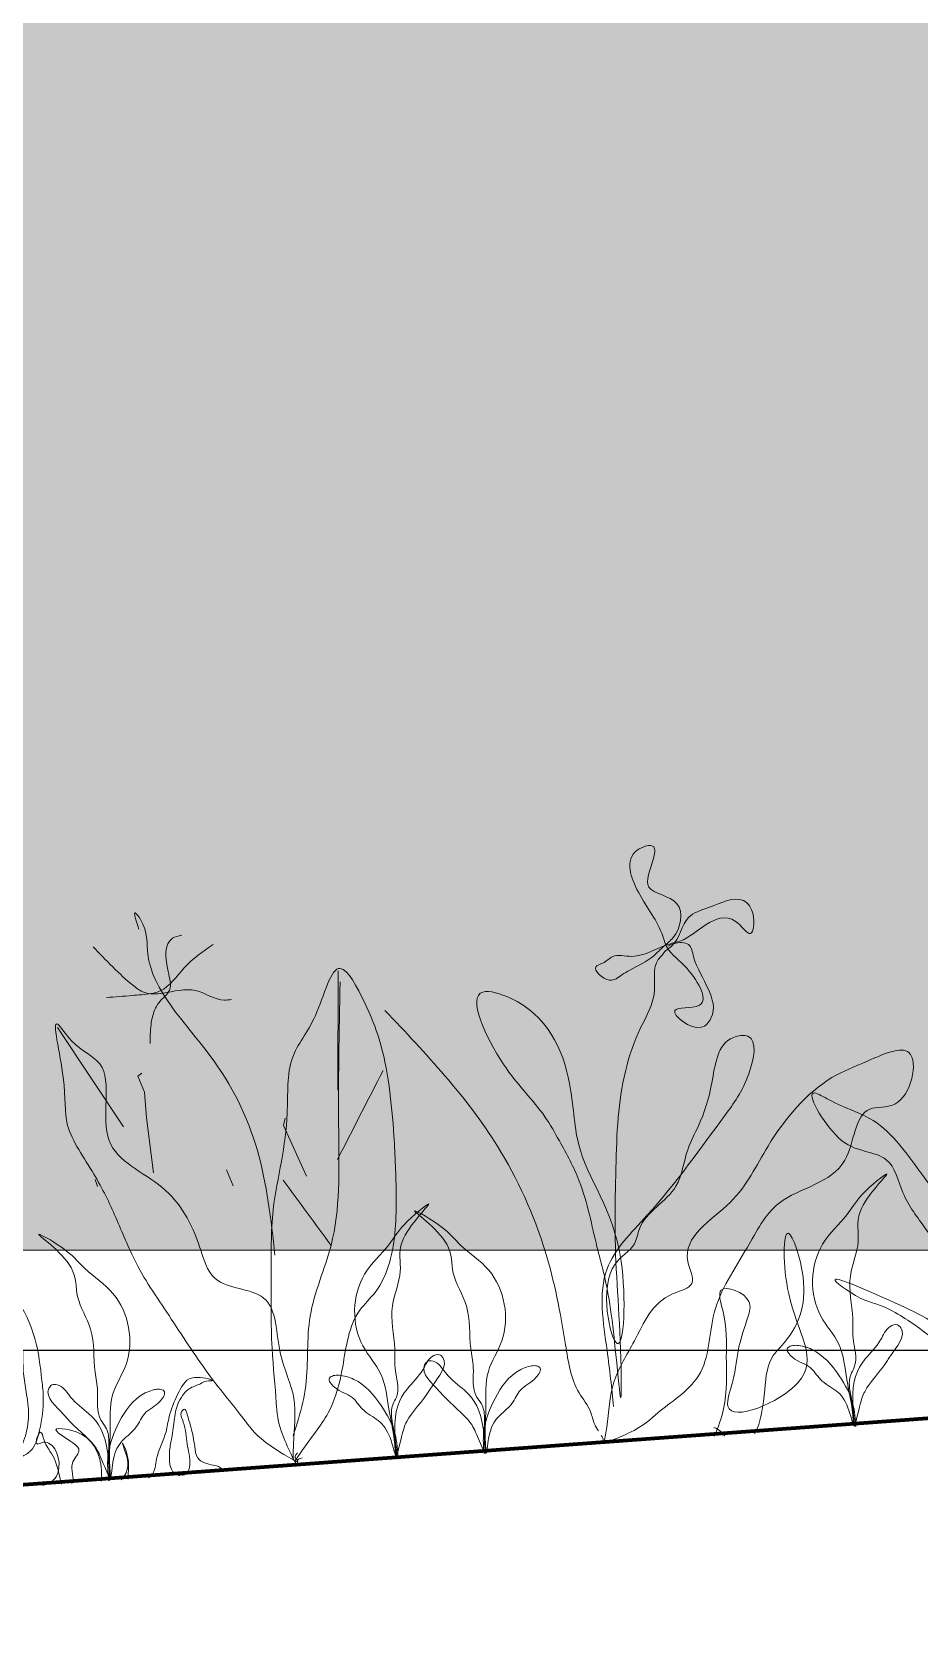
# Model space of a CAD drawing. Header units: millimetres. Extents: x 3779 to 7711, y 1445 to 3132.
# Drawn here: x 3968.723 to 3969.166, y 1451.839 to 1452.633 of the extents above; entities that cross this region are included whole.
import ezdxf

# ---------------------------------------------------------------- set-up
doc = ezdxf.new("R2010")
doc.units = ezdxf.units.MM
for name, color, linetype, lineweight in [('pluma 1', 1, 'Continuous', 9), ('pluma 12', 30, 'Continuous', 120), ('pluma 2.5', 30, 'Continuous', 25), ('TEXTURAS', 35, 'Continuous', 5), ('VEJETACION', 3, 'Continuous', 9)]:
    doc.layers.add(name, color=color, linetype=linetype, lineweight=lineweight)

msp = doc.modelspace()

# ---------------------------------------------------------------- hatches: boundary and pattern name
at = {"layer": 'TEXTURAS'}
h = msp.add_hatch(dxfattribs=at)
h.set_pattern_fill('DOTS', color=256, scale=0.015)
h.set_pattern_definition([(0, (-5.591012, 26.350948), (0.01190625, 0.0238125), [0, -0.0238125])])
h.paths.add_polyline_path([(3967.3498, 1453.02487), (3967.3498, 1452.02487), (3969.3498, 1452.02487), (3969.3498, 1453.02487)])
h.paths.add_polyline_path([(3969.3498, 1454.62487), (3969.3498, 1455.82487), (3967.3498, 1455.82487), (3967.3498, 1454.62487)])
h.paths.add_polyline_path([(3969.3498, 1457.12487), (3969.3498, 1458.72487), (3967.3498, 1458.72487), (3967.3498, 1457.12487)])

# ---------------------------------------------------------------- linework, layer by layer
at = {"layer": 'pluma 1'}
msp.add_lwpolyline([(3969.3498, 1453.02487), (3967.3498, 1453.02487), (3967.3498, 1452.02487), (3969.3498, 1452.02487)], close=True, dxfattribs=at)
at = {"layer": 'pluma 12'}
msp.add_line((3963.4998, 1451.52527), (3978.4998, 1452.62487), dxfattribs=at)
at = {"layer": 'pluma 2.5'}
msp.add_lwpolyline([(3969.3998, 1453.07487), (3967.2998, 1453.07487), (3967.2998, 1451.97487), (3969.3998, 1451.97487)], close=True, dxfattribs=at)
at = {"layer": 'VEJETACION', "color": 84, "linetype": 'Continuous', "lineweight": 5, "ltscale": 0.1}
for p, q in [((3968.87557, 1452.16426), (3968.87544, 1452.1047)), ((3968.73538, 1452.13596), (3968.76831, 1452.08632)), ((3968.7756, 1452.11167), (3968.77747, 1452.11314)), ((3968.77886, 1452.10366), (3968.7756, 1452.11167)), ((3968.77985, 1452.09086), (3968.77886, 1452.10366)), ((3968.7833, 1452.06337), (3968.77985, 1452.09086)), ((3968.84821, 1452.08709), (3968.84912, 1452.09073)), ((3968.85972, 1452.06178), (3968.84821, 1452.08709)), ((3968.82313, 1452.05689), (3968.81987, 1452.0649)), ((3968.75541, 1452.05657), (3968.75414, 1452.06011))]:
    msp.add_line(p, q, dxfattribs=at)
for points in [[(3969.01317, 1451.94675), (3969.00994, 1451.9747), (3969.0099, 1452.01543), (3969.02978, 1452.04205), (3969.06873, 1452.09209), (3969.0807, 1452.11287), (3969.08028, 1452.13164), (3969.07301, 1452.13108), (3969.06224, 1452.1083), (3969.05555, 1452.08689), (3969.0502, 1452.07498), (3969.04431, 1452.05676), (3969.02611, 1452.0355), (3969.02356, 1452.02799), (3969.0139, 1452.01783), (3969.01489, 1451.97822), (3969.01693, 1452.01911), (3968.99562, 1452.07804), (3968.99119, 1452.10798), (3968.96174, 1452.15061), (3968.94791, 1452.15371), (3968.95801, 1452.11793), (3968.9789, 1452.09136), (3968.9861, 1452.07938), (3968.99603, 1452.05927), (3969.00486, 1452.02653), (3969.01128, 1451.99778), (3969.01692, 1451.95226), (3969.0169, 1451.96584), (3969.01396, 1452.03037), (3969.01433, 1452.06592), (3969.0155, 1452.09108), (3969.02665, 1452.13582), (3969.03358, 1452.15412), (3969.03549, 1452.16993), (3969.0374, 1452.17217), (3969.03932, 1452.17441), (3969.04227, 1452.17673), (3969.05057, 1452.19096), (3969.06064, 1452.19592), (3969.07813, 1452.19937), (3969.08286, 1452.19243), (3969.08151, 1452.18292), (3969.07396, 1452.18912), (3969.0594, 1452.18742), (3969.04627, 1452.17913), (3969.04115, 1452.17769), (3969.02221, 1452.17153), (3969.01262, 1452.17135), (3969.00779, 1452.16815), (3969.0044, 1452.16647), (3969.0112, 1452.15968), (3969.01727, 1452.16225), (3969.02127, 1452.16465), (3969.03325, 1452.17185), (3969.03812, 1452.17641), (3969.04299, 1452.18096), (3969.04481, 1452.19782), (3969.03082, 1452.20608), (3969.0331, 1452.22038), (3969.03319, 1452.22616), (3969.02496, 1452.22448), (3969.02554, 1452.20363), (3969.03771, 1452.1816), (3969.03908, 1452.17753), (3969.04857, 1452.16681), (3969.05577, 1452.14704), (3969.04374, 1452.14446), (3969.05694, 1452.13609), (3969.06181, 1452.14065), (3969.05315, 1452.17131), (3969.05058, 1452.17738), (3969.04323, 1452.17785), (3969.04019, 1452.17657)], [(3968.84402, 1452.02234), (3968.83525, 1452.07455), (3968.81154, 1452.12208), (3968.78055, 1452.17257), (3968.77685, 1452.18991), (3968.77424, 1452.19324), (3968.77604, 1452.18515)], [(3968.75321, 1452.17632), (3968.77355, 1452.15674), (3968.7785, 1452.1536), (3968.78795, 1452.15316), (3968.80432, 1452.15444), (3968.8188, 1452.14969), (3968.82231, 1452.14996)], [(3968.81311, 1452.17746), (3968.79873, 1452.16576), (3968.78669, 1452.15424), (3968.77742, 1452.15234), (3968.77275, 1452.15197), (3968.75989, 1452.15097)], [(3968.79745, 1452.18212), (3968.79287, 1452.18058), (3968.79064, 1452.16395), (3968.79136, 1452.1546), (3968.78597, 1452.1483), (3968.78391, 1452.14462), (3968.78212, 1452.13742), (3968.78168, 1452.12798)], [(3968.85412, 1451.9196), (3968.85839, 1451.92589), (3968.87122, 1451.94476), (3968.87786, 1451.96672), (3968.88639, 1451.99478), (3968.89404, 1452.00371), (3968.90123, 1452.01856), (3968.90457, 1452.05218), (3968.90344, 1452.08187), (3968.8961, 1452.13013), (3968.8887, 1452.14861), (3968.87666, 1452.16554), (3968.8642, 1452.14194), (3968.85274, 1452.12079), (3968.85012, 1452.09319), (3968.84723, 1452.06915), (3968.84315, 1452.04501), (3968.84218, 1452.01158), (3968.84258, 1451.97588), (3968.8447, 1451.94865), (3968.84846, 1451.93107), (3968.85539, 1451.91851), (3968.8553, 1451.9197), (3968.85758, 1451.92106)], [(3968.87654, 1452.15881), (3968.87586, 1452.08326), (3968.87202, 1452.02716), (3968.86163, 1451.99188), (3968.8594, 1451.95724), (3968.85578, 1451.94054), (3968.85315, 1451.93213)], [(3968.89898, 1452.14452), (3968.95518, 1452.07669), (3968.97897, 1452.02438), (3968.98918, 1451.97757), (3968.99599, 1451.95349), (3969.00165, 1451.94408), (3969.00379, 1451.93768), (3969.00568, 1451.93454)], [(3968.85319, 1451.92046), (3968.85326, 1451.92807), (3968.85348, 1451.95088), (3968.84682, 1451.97283), (3968.83837, 1452.00092), (3968.81419, 1452.0106), (3968.80638, 1452.02651), (3968.78765, 1452.05611), (3968.76119, 1452.07949), (3968.75656, 1452.11779), (3968.74253, 1452.12925), (3968.73558, 1452.13763), (3968.7383, 1452.11108), (3968.74048, 1452.08713), (3968.75361, 1452.06271), (3968.76454, 1452.04109), (3968.77453, 1452.01874), (3968.79226, 1451.99039), (3968.81238, 1451.9609), (3968.82925, 1451.93941), (3968.84212, 1451.92687), (3968.85485, 1451.92026), (3968.85412, 1451.9212), (3968.85526, 1451.9236)], [(3969.00855, 1451.92891), (3969.00974, 1451.93642), (3969.01333, 1451.95895), (3969.02355, 1451.97948), (3969.04263, 1452.00299), (3969.05224, 1452.00819), (3969.05027, 1452.01916), (3969.07136, 1452.04862), (3969.09032, 1452.07681), (3969.12225, 1452.11099), (3969.14031, 1452.11938), (3969.16068, 1452.12345), (3969.15358, 1452.09772), (3969.14121, 1452.09524), (3969.12872, 1452.06979), (3969.09588, 1452.04831), (3969.07981, 1452.02592), (3969.06341, 1451.99348), (3969.05552, 1451.96198), (3969.03531, 1451.9436), (3969.02053, 1451.93338), (3969.00687, 1451.92899), (3969.00775, 1451.92979), (3969.00703, 1451.93234)], [(3968.87524, 1452.07008), (3968.89805, 1452.11453)], [(3968.87202, 1452.02716), (3968.84813, 1452.05976)], [(3968.90551, 1451.92044), (3968.90401, 1451.93296), (3968.89711, 1451.94716), (3968.88344, 1451.9603), (3968.87591, 1451.96235), (3968.87329, 1451.96214), (3968.87128, 1451.96093), (3968.87374, 1451.95639), (3968.88257, 1451.95129), (3968.88777, 1451.94538), (3968.89559, 1451.93967), (3968.90151, 1451.93119), (3968.9043, 1451.92246), (3968.90389, 1451.93453), (3968.91015, 1451.95554), (3968.91783, 1451.96509), (3968.92257, 1451.97177), (3968.9262, 1451.97258), (3968.92789, 1451.97114), (3968.92267, 1451.95705), (3968.92126, 1451.95483), (3968.90984, 1451.9392), (3968.90727, 1451.93163), (3968.9043, 1451.92246), (3968.90414, 1451.92455), (3968.90094, 1451.94535), (3968.89693, 1451.96293), (3968.88794, 1451.97697), (3968.88883, 1452.01283), (3968.90085, 1452.02745), (3968.9085, 1452.03752), (3968.92085, 1452.04796), (3968.90758, 1452.02903), (3968.90663, 1452.01422), (3968.9027, 1451.99707), (3968.90385, 1451.97558), (3968.90406, 1451.96612), (3968.90467, 1451.95143), (3968.90287, 1451.94761), (3968.90235, 1451.94072), (3968.90328, 1451.93553), (3968.90495, 1451.92093)], [(3968.67662, 1451.90471), (3968.67113, 1451.92112), (3968.6563, 1451.92891), (3968.64825, 1451.93092), (3968.64692, 1451.9345), (3968.65734, 1451.93584), (3968.66649, 1451.93339), (3968.66995, 1451.92945), (3968.67367, 1451.92237), (3968.6769, 1451.90789), (3968.67698, 1451.90684), (3968.68052, 1451.91554), (3968.6832, 1451.92838), (3968.69499, 1451.94614), (3968.69613, 1451.96518), (3968.68442, 1452.00742), (3968.68514, 1452.01169), (3968.68985, 1452.01205), (3968.68267, 1452.02307), (3968.68223, 1452.02199), (3968.69066, 1452.00843), (3968.693, 1451.99862), (3968.69974, 1451.97967), (3968.70173, 1451.96772), (3968.70178, 1451.95351), (3968.69593, 1451.92727), (3968.69573, 1451.92304), (3968.68764, 1451.91872), (3968.68242, 1451.91147), (3968.68044, 1451.90974), (3968.68358, 1451.90999), (3968.69816, 1451.91218), (3968.7147, 1451.92294), (3968.72084, 1451.94552), (3968.71832, 1451.96427), (3968.71439, 1451.98765), (3968.70773, 1452.00555), (3968.70874, 1452.00616), (3968.71378, 1452.00234), (3968.72763, 1451.95974), (3968.72832, 1451.95084), (3968.72641, 1451.9349), (3968.72195, 1451.92456), (3968.71744, 1451.92157), (3968.69123, 1451.91321), (3968.68229, 1451.91304), (3968.67613, 1451.91099), (3968.67469, 1451.90929), (3968.67477, 1451.90825), (3968.68188, 1451.92512), (3968.68193, 1451.95144), (3968.67845, 1451.9759), (3968.67836, 1451.94326), (3968.67736, 1451.92898), (3968.67705, 1451.91948), (3968.67649, 1451.91312), (3968.67718, 1451.91107)]]:
    msp.add_spline(points, degree=3, dxfattribs=at)
for points, knots in [([(3969.20233, 1451.94175), (3969.20135, 1451.94698), (3969.19833, 1451.96154), (3969.1808, 1451.986), (3969.15974, 1451.99583), (3969.11225, 1452.01702), (3969.13598, 1451.99998), (3969.14719, 1451.99737), (3969.1602, 1451.99037), (3969.17445, 1451.97929), (3969.18832, 1451.96917), (3969.19549, 1451.95656), (3969.20692, 1451.93581), (3969.21133, 1451.95951), (3969.21699, 1451.97871), (3969.23142, 1452.0006), (3969.24426, 1452.01893), (3969.25378, 1452.02946), (3969.26234, 1452.03072), (3969.27417, 1452.03908), (3969.27005, 1452.0267), (3969.26562, 1452.01869), (3969.2567, 1452.00569), (3969.24356, 1451.99753), (3969.22615, 1451.98982), (3969.22209, 1451.97111), (3969.21438, 1451.95905), (3969.20762, 1451.95225), (3969.20085, 1451.94003), (3969.21109, 1451.98696), (3969.20095, 1452.00871), (3969.22158, 1452.04433), (3969.24239, 1452.06381), (3969.25297, 1452.08889), (3969.26552, 1452.10203), (3969.28127, 1452.11177), (3969.26068, 1452.09027), (3969.25959, 1452.07781), (3969.24495, 1452.06737), (3969.24393, 1452.04741), (3969.2365, 1452.02811), (3969.22264, 1452.01587), (3969.21419, 1451.99411), (3969.22278, 1451.96433), (3969.20465, 1451.9608), (3969.19983, 1451.93715), (3969.18914, 1451.99992), (3969.19106, 1452.03136), (3969.16823, 1452.06036), (3969.1478, 1452.09046), (3969.12694, 1452.09599), (3969.10594, 1452.10875), (3969.12325, 1452.07887), (3969.13709, 1452.07456), (3969.15316, 1452.0705), (3969.15671, 1452.05135), (3969.16763, 1452.03796), (3969.1776, 1452.02264), (3969.18761, 1452.00326), (3969.19412, 1451.98309), (3969.19674, 1451.96353), (3969.19852, 1451.95582), (3969.20224, 1451.94456), (3969.21396, 1451.96168), (3969.20205, 1451.98545), (3969.20165, 1452.02026), (3969.18562, 1452.05046), (3969.19311, 1452.07977), (3969.1922, 1452.10357), (3969.19018, 1452.12457), (3969.20291, 1452.12974), (3969.20787, 1452.13167), (3969.21035, 1452.13312), (3969.21379, 1452.13312), (3969.21676, 1452.13347), (3969.2191, 1452.13364), (3969.21976, 1452.13369)], [0.002268, 0.002268, 0.002268, 0.002268, 0.018273, 0.046968, 0.08365, 0.112338, 0.130172, 0.137802, 0.149484, 0.172954, 0.193505, 0.197984, 0.218824, 0.233162, 0.24711, 0.286002, 0.305882, 0.317303, 0.324597, 0.33602, 0.339187, 0.356706, 0.367352, 0.384876, 0.403266, 0.420291, 0.43892, 0.444586, 0.450999, 0.47026, 0.519692, 0.554414, 0.578494, 0.606554, 0.632847, 0.635087, 0.656521, 0.670434, 0.681081, 0.704884, 0.726387, 0.741968, 0.758544, 0.797198, 0.802593, 0.807071, 0.857943, 0.87897, 0.920175, 0.958036, 0.982265, 0.990342, 1.015457, 1.030748, 1.041949, 1.060359, 1.081861, 1.094409, 1.115054, 1.146877, 1.158935, 1.171117, 1.177834, 1.180667, 1.22177, 1.249879, 1.285018, 1.319063, 1.335115, 1.359887, 1.369754, 1.372922, 1.37609, 1.378094, 1.383104, 1.385107, 1.385107, 1.385107, 1.385107]), ([(3969.13417, 1451.9368), (3969.13396, 1451.94056), (3969.13327, 1451.9496), (3969.12578, 1451.96325), (3969.11617, 1451.97455), (3969.10633, 1451.97735), (3969.10218, 1451.97731), (3969.09851, 1451.9755), (3969.10406, 1451.96884), (3969.11135, 1451.96787), (3969.11635, 1451.95917), (3969.12519, 1451.95489), (3969.13037, 1451.94794), (3969.13411, 1451.93151), (3969.1313, 1451.95659), (3969.13569, 1451.96817), (3969.14658, 1451.9784), (3969.14933, 1451.98631), (3969.15463, 1451.98823), (3969.16021, 1451.98274), (3969.15339, 1451.97536), (3969.14727, 1451.96512), (3969.13897, 1451.9568), (3969.13618, 1451.94783), (3969.13311, 1451.93393), (3969.13259, 1451.94711), (3969.12937, 1451.95855), (3969.12767, 1451.97841), (3969.11077, 1451.99575), (3969.11137, 1452.02497), (3969.12934, 1452.04064), (3969.13609, 1452.05288), (3969.15882, 1452.07058), (3969.13215, 1452.04565), (3969.13732, 1452.02839), (3969.12889, 1452.01079), (3969.1332, 1451.99445), (3969.13212, 1451.97942), (3969.13571, 1451.96931), (3969.13079, 1451.96186), (3969.1308, 1451.95611), (3969.13271, 1451.94772), (3969.13325, 1451.94136), (3969.13362, 1451.93676)], [0.0014171, 0.0014171, 0.0014171, 0.0014171, 0.0126042, 0.0283908, 0.0473512, 0.0551559, 0.0577811, 0.0601289, 0.0652974, 0.0754898, 0.0833623, 0.0930411, 0.1033918, 0.1125559, 0.124636, 0.1465632, 0.1588164, 0.1670148, 0.1707275, 0.1729543, 0.1879815, 0.1906057, 0.2099613, 0.2179544, 0.2276022, 0.2297011, 0.2507489, 0.2687815, 0.2854514, 0.3213213, 0.3402531, 0.3528934, 0.3690643, 0.3921814, 0.407023, 0.4246157, 0.4461357, 0.4555953, 0.4702969, 0.474528, 0.4814296, 0.4867031, 0.500497, 0.500497, 0.500497, 0.500497]), ([(3968.9496, 1451.92339), (3968.94958, 1451.92385), (3968.94856, 1451.93289), (3968.94995, 1451.94456), (3968.94855, 1451.96444), (3968.96256, 1451.98419), (3968.95744, 1452.01297), (3968.93726, 1452.02566), (3968.92869, 1452.03671), (3968.90349, 1452.05068), (3968.93371, 1452.03018), (3968.93128, 1452.01233), (3968.94233, 1451.99625), (3968.94061, 1451.97943), (3968.944, 1451.96475), (3968.94202, 1451.95421), (3968.94803, 1451.94761), (3968.94891, 1451.94193), (3968.94835, 1451.93366), (3968.94874, 1451.92763), (3968.94906, 1451.92335)], [0.2280274, 0.2280274, 0.2280274, 0.2280274, 0.2297011, 0.2507489, 0.2687815, 0.2854514, 0.3213213, 0.3402531, 0.3528934, 0.3690643, 0.3921814, 0.407023, 0.4246157, 0.4461357, 0.4555953, 0.4702969, 0.474528, 0.4814296, 0.4867031, 0.4995249, 0.4995249, 0.4995249, 0.4995249]), ([(3969.06361, 1451.93185), (3969.06536, 1451.93637), (3969.07023, 1451.94896), (3969.06903, 1451.97153), (3969.07008, 1451.98854), (3969.06309, 1452.00972), (3969.08346, 1452.00203), (3969.07948, 1451.98856), (3969.07494, 1451.97591), (3969.07404, 1451.9617), (3969.06407, 1451.93517), (3969.12519, 1451.96074), (3969.09761, 1451.99089), (3969.09762, 1452.04754), (3969.11265, 1452.003), (3969.10436, 1451.98423), (3969.08984, 1451.96954), (3969.08893, 1451.9558), (3969.08689, 1451.93853), (3969.08358, 1451.93312)], [0, 0, 0, 0, 0.0145093, 0.0403953, 0.0638316, 0.0738756, 0.0888556, 0.0967471, 0.1122925, 0.1296184, 0.1423434, 0.1791755, 0.2238299, 0.2540448, 0.2770528, 0.3131152, 0.3194303, 0.337077, 0.3563915, 0.3563915, 0.3563915, 0.3563915]), ([(3968.76101, 1451.90969), (3968.7606, 1451.91375), (3968.75972, 1451.9231), (3968.7651, 1451.93805), (3968.77286, 1451.9507), (3968.78214, 1451.95499), (3968.78625, 1451.95559), (3968.79015, 1451.95437), (3968.7857, 1451.94694), (3968.77865, 1451.94484), (3968.77505, 1451.93547), (3968.76699, 1451.92987), (3968.76295, 1451.92221), (3968.76179, 1451.90539), (3968.76069, 1451.93061), (3968.75456, 1451.94137), (3968.74221, 1451.94979), (3968.73827, 1451.95718), (3968.73273, 1451.95825), (3968.72808, 1451.95197), (3968.73595, 1451.94573), (3968.74359, 1451.93657), (3968.75308, 1451.92963), (3968.75723, 1451.9212), (3968.76241, 1451.90794), (3968.76088, 1451.92104), (3968.76229, 1451.93284), (3968.76089, 1451.95272), (3968.7749, 1451.97247), (3968.76978, 1452.00125), (3968.7496, 1452.01394), (3968.74103, 1452.02499), (3968.71583, 1452.03896), (3968.74605, 1452.01846), (3968.74362, 1452.00061), (3968.75467, 1451.98453), (3968.75295, 1451.96771), (3968.75634, 1451.95303), (3968.75436, 1451.94249), (3968.76037, 1451.93589), (3968.76125, 1451.93021), (3968.76065, 1451.92132), (3968.76116, 1451.91466), (3968.76154, 1451.90975)], [0.000501, 0.000501, 0.000501, 0.000501, 0.0126042, 0.0283908, 0.0473512, 0.0551559, 0.0577811, 0.0601289, 0.0652974, 0.0754898, 0.0833623, 0.0930411, 0.1033918, 0.1125559, 0.124636, 0.1465632, 0.1588164, 0.1670148, 0.1707275, 0.1729543, 0.1879815, 0.1906057, 0.2099613, 0.2179544, 0.2276022, 0.2297011, 0.2507489, 0.2687815, 0.2854514, 0.3213213, 0.3402531, 0.3528934, 0.3690643, 0.3921814, 0.407023, 0.4246157, 0.4461357, 0.4555953, 0.4702969, 0.474528, 0.4814296, 0.4867031, 0.5014046, 0.5014046, 0.5014046, 0.5014046]), ([(3968.9486, 1451.93118), (3968.94847, 1451.93249), (3968.94711, 1451.9445), (3968.94222, 1451.95308), (3968.92987, 1451.96151), (3968.92593, 1451.9689), (3968.92039, 1451.96997), (3968.91574, 1451.96369), (3968.92361, 1451.95745), (3968.93125, 1451.94829), (3968.94074, 1451.94135), (3968.94455, 1451.9336), (3968.94802, 1451.92487), (3968.94892, 1451.92334)], [0.1219066, 0.1219066, 0.1219066, 0.1219066, 0.124636, 0.1465632, 0.1588164, 0.1670148, 0.1707275, 0.1729543, 0.1879815, 0.1906057, 0.2099613, 0.2179544, 0.224604, 0.224604, 0.224604, 0.224604]), ([(3968.94848, 1451.92331), (3968.94816, 1451.92673), (3968.9476, 1451.93542), (3968.95277, 1451.94976), (3968.96052, 1451.96242), (3968.9698, 1451.96671), (3968.97391, 1451.96731), (3968.97781, 1451.96609), (3968.97336, 1451.95866), (3968.96631, 1451.95656), (3968.96272, 1451.94719), (3968.95465, 1451.94159), (3968.95076, 1451.9342), (3968.94998, 1451.92463), (3968.94971, 1451.9234)], [0.0023888, 0.0023888, 0.0023888, 0.0023888, 0.0126042, 0.0283908, 0.0473512, 0.0551559, 0.0577811, 0.0601289, 0.0652974, 0.0754898, 0.0833623, 0.0930411, 0.1033918, 0.1115188, 0.1115188, 0.1115188, 0.1115188]), ([(3968.7809, 1451.91113), (3968.78145, 1451.91153), (3968.78431, 1451.91407), (3968.78432, 1451.92284), (3968.78973, 1451.9317), (3968.79106, 1451.9433), (3968.79499, 1451.95207), (3968.79957, 1451.96122), (3968.80637, 1451.96117), (3968.80915, 1451.96121), (3968.81445, 1451.95928), (3968.80915, 1451.95979), (3968.80626, 1451.95748), (3968.80166, 1451.95643), (3968.79817, 1451.95287), (3968.79504, 1451.94806), (3968.79369, 1451.94032), (3968.79282, 1451.93202), (3968.7907, 1451.92323), (3968.79147, 1451.91279), (3968.79629, 1451.91228), (3968.79669, 1451.91228)], [0.3425879, 0.3425879, 0.3425879, 0.3425879, 0.3443383, 0.3528353, 0.3672007, 0.3748583, 0.3870919, 0.3975073, 0.4006648, 0.406031, 0.408384, 0.4115412, 0.4148691, 0.4210279, 0.4243966, 0.4296567, 0.4379725, 0.44767, 0.4541753, 0.4671859, 0.4683355, 0.4683355, 0.4683355, 0.4683355]), ([(3968.79743, 1451.91233), (3968.79826, 1451.91245), (3968.80069, 1451.91336), (3968.80228, 1451.91981), (3968.79948, 1451.92829), (3968.79968, 1451.93686), (3968.7961, 1451.94367), (3968.79926, 1451.94592), (3968.80067, 1451.94087), (3968.80238, 1451.93589), (3968.80391, 1451.92812), (3968.80456, 1451.91958), (3968.81215, 1451.9174), (3968.81613, 1451.91716), (3968.8198, 1451.9138), (3968.81962, 1451.91514), (3968.81959, 1451.91534)], [0.46903474, 0.46903474, 0.46903474, 0.46903474, 0.47142849, 0.47613286, 0.4866641, 0.49775811, 0.50354306, 0.50471956, 0.50707184, 0.51460181, 0.5241264, 0.5300063, 0.53849014, 0.54249737, 0.54556529, 0.54609119, 0.54609119, 0.54609119, 0.54609119]), ([(3968.72801, 1451.90729), (3968.73099, 1451.90798), (3968.73844, 1451.91216), (3968.73566, 1451.9279), (3968.72805, 1451.92925), (3968.72323, 1451.92628), (3968.72699, 1451.93744), (3968.7289, 1451.92771), (3968.73367, 1451.92249), (3968.73574, 1451.91561), (3968.73699, 1451.90896), (3968.73742, 1451.90798)], [0.13909486, 0.13909486, 0.13909486, 0.13909486, 0.14772081, 0.16475415, 0.16795511, 0.17063811, 0.17679407, 0.18128768, 0.18881834, 0.20131939, 0.20437866, 0.20437866, 0.20437866, 0.20437866]), ([(3968.74258, 1451.90835), (3968.74422, 1451.91098), (3968.7403, 1451.91776), (3968.74989, 1451.92653), (3968.73958, 1451.92996), (3968.7332, 1451.93602), (3968.74903, 1451.93514), (3968.7556, 1451.92592), (3968.75754, 1451.9157), (3968.75733, 1451.91105), (3968.75746, 1451.90943)], [0.21114402, 0.21114402, 0.21114402, 0.21114402, 0.22094792, 0.22780607, 0.24083049, 0.24346062, 0.24819661, 0.27051547, 0.27684822, 0.28138677, 0.28138677, 0.28138677, 0.28138677]), ([(3969.06873, 1451.93204), (3969.06811, 1451.93285), (3969.06673, 1451.93478), (3969.06452, 1451.93575), (3969.06326, 1451.9363)], [0.375137378, 0.375137378, 0.375137378, 0.375137378, 0.378160325, 0.382185658, 0.382185658, 0.382185658, 0.382185658]), ([(3968.76716, 1451.91014), (3968.76772, 1451.91071), (3968.77202, 1451.91571), (3968.7703, 1451.92137), (3968.76694, 1451.93082), (3968.77252, 1451.9194), (3968.7703, 1451.91249), (3968.77065, 1451.91039)], [0.29490463, 0.29490463, 0.29490463, 0.29490463, 0.29681886, 0.31105723, 0.31322568, 0.3208833, 0.3301289, 0.3301289, 0.3301289, 0.3301289])]:
    msp.add_open_spline(points, degree=3, knots=knots, dxfattribs=at)

doc.saveas('drawing.dxf')
